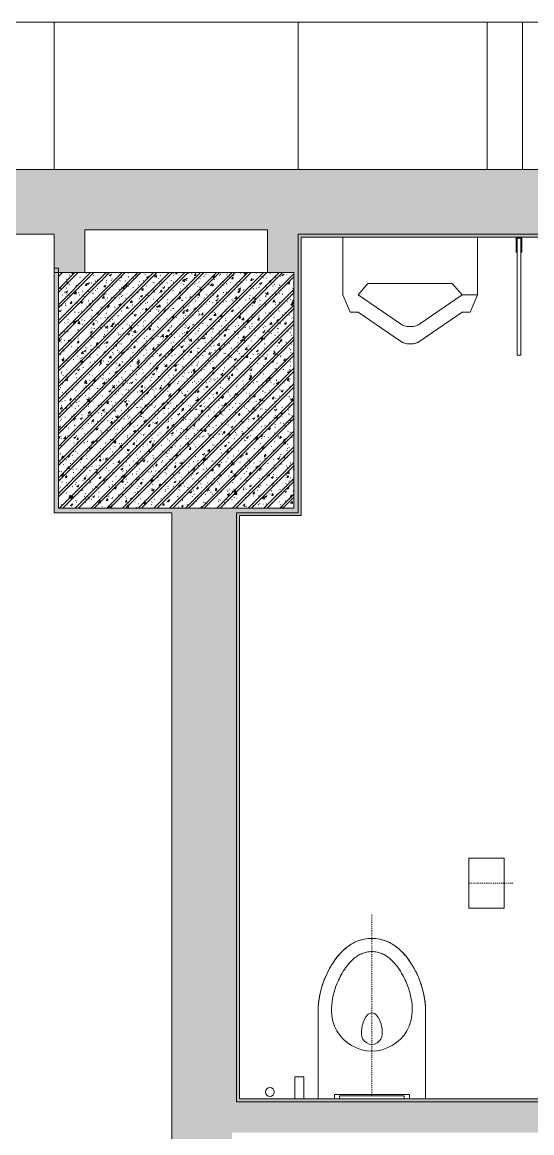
# Model space of a CAD drawing. Header units: millimetres. Extents: x -32790 to 17860, y 16874 to 75497.
# Drawn here: x -10713 to -8981, y 71727 to 75497 of the extents above; entities that cross this region are included whole.
import ezdxf

# ---------------------------------------------------------------- set-up
doc = ezdxf.new("R2010")
doc.units = ezdxf.units.MM
doc.linetypes.add('Dash', pattern=[6.35, 3.175, -3.175])
for name, color, linetype, lineweight in [('A-GLAZ-CWMG', 51, 'Continuous', 5), ('A-WALL', 113, 'Continuous', 5), ('A-WALL-PATT', 111, 'Continuous', 5), ('P-SANR-FIXT', 6, 'Continuous', 5), ('P-SANR-FIXT-HDLN', 131, 'Dash', 5), ('Q-SPCQ', 91, 'Continuous', 5), ('S-COLS', 52, 'Continuous', 5)]:
    doc.layers.add(name, color=color, linetype=linetype, lineweight=lineweight)

# ---------------------------------------------------------------- blocks, each defined once
blk = doc.blocks.new('TOILET PAPER DISPENSER - DS708PAS-8196662-4th Traffic Floor Plan - Pedestrian')
at = {"layer": 'P-SANR-FIXT', "color": 7}
for p, q in [((85, 0), (-85, 0)), ((-85, 0), (-85, -120)), ((-85, -120), (-85, 0)), ((-85, 0), (85, 0)), ((85, -120), (85, 0)), ((85, 0), (85, -120)), ((-85, -120), (85, -120)), ((85, -120), (-85, -120))]:
    blk.add_line(p, q, dxfattribs=at)
at = {"layer": 'P-SANR-FIXT-HDLN', "color": 7}
blk.add_line((0, 0), (0, -150), dxfattribs=at)
blk = doc.blocks.new('TWOG_Plumbing Accessory Bidet Spray-GEN-UN - THX20NBPIV-8528021-4th Traffic Floor Plan - Pedestrian')
at = {"layer": 'P-SANR-FIXT', "color": 7}
for p, q in [((-15, 75), (-15, 0)), ((15, 75), (-15, 75)), ((15, 0), (15, 75))]:
    blk.add_line(p, q, dxfattribs=at)
for start, end in [(0, 180), (180, 360)]:
    blk.add_arc((-100, 23.4), 15, start, end, dxfattribs=at)
blk = doc.blocks.new('TOTO-WC-WH - TOILET-8528018-4th Traffic Floor Plan - Pedestrian')
at = {"layer": 'P-SANR-FIXT', "color": 7}
for p, q in [((-182.5, -300), (-182.5, 0)), ((-182.5, 0), (-182.5, -300)), ((-127.5, 0), (-127.5, -15)), ((127.5, -15), (-127.5, -15)), ((127.5, -15), (127.5, 0)), ((182.5, 0), (182.5, -300)), ((182.5, 0), (182.5, -300))]:
    blk.add_line(p, q, dxfattribs=at)
for centre, radius in [((0, -300), 137.5), ((0, -220.2), 35)]:
    blk.add_arc(centre, radius, 360, 180, dxfattribs=at)
for points, knots in [([(-35, -220.2), (-36, -233.8), (-30.7, -267.6), (-12.3, -292), (0, -292)], [0, 0, 0, 0, 0.0856719, 0.1699366, 0.1699366, 0.1699366, 0.1699366]), ([(35, -220.2), (36, -233.8), (30.7, -267.6), (12.3, -292), (0, -292)], [0, 0, 0, 0, 0.0856719, 0.1699366, 0.1699366, 0.1699366, 0.1699366]), ([(0, -545), (-8.6, -544.9), (-25, -543.5), (-43.9, -538), (-58, -531.9), (-68.1, -526.5), (-77.7, -520.3), (-89.9, -511.2), (-104, -498.3), (-119, -481), (-132.3, -462.4), (-143.9, -443.1), (-153.7, -423.7), (-164.7, -398.1), (-174.6, -366.9), (-181.2, -331.6), (-182.5, -310.1), (-182.5, -300)], [-1, -1, -1, -1, -0.9375, -0.875, -0.84375, -0.8125, -0.78125, -0.75, -0.6875, -0.625, -0.5625, -0.5, -0.4375, -0.375, -0.25, -0.125, 0, 0, 0, 0]), ([(-182.5, -300), (-182.5, -338.1), (-163, -438.6), (-72.5, -545), (0, -545)], [0, 0, 0, 0, 0.3064, 0.6503698, 0.6503698, 0.6503698, 0.6503698]), ([(-137.5, -300), (-137.5, -311.9), (-135.8, -332), (-129, -361.7), (-121.4, -385), (-111, -409.1), (-97.6, -433.6), (-81.6, -456.1), (-65.1, -473.5), (-49.1, -485.8), (-34, -493.8), (-18.1, -498.8), (-6.3, -500), (0, -500)], [0, 0, 0, 0, 0.118249, 0.1773736, 0.2364981, 0.2956226, 0.3547471, 0.4138717, 0.4729962, 0.5173396, 0.561683, 0.6060264, 0.6503698, 0.6503698, 0.6503698, 0.6503698]), ([(182.5, -300), (182.5, -310.1), (181.2, -331.6), (174.6, -366.9), (164.7, -398.1), (153.7, -423.7), (143.9, -443.1), (132.3, -462.4), (119, -481), (104, -498.3), (89.9, -511.2), (77.7, -520.3), (68.1, -526.5), (58, -531.9), (43.9, -538), (25, -543.5), (8.6, -544.9), (0, -545)], [-1, -1, -1, -1, -0.875, -0.75, -0.625, -0.5625, -0.5, -0.4375, -0.375, -0.3125, -0.25, -0.21875, -0.1875, -0.15625, -0.125, -0.0625, 0, 0, 0, 0]), ([(137.5, -300), (137.5, -311.9), (135.8, -332), (129, -361.7), (121.4, -385), (111, -409.1), (97.6, -433.6), (81.6, -456.1), (65.1, -473.5), (49.1, -485.8), (34, -493.8), (18.1, -498.8), (6.3, -500), (0, -500)], [0, 0, 0, 0, 0.118249, 0.1773736, 0.2364981, 0.2956226, 0.3547471, 0.4138717, 0.4729962, 0.5173396, 0.561683, 0.6060264, 0.6503698, 0.6503698, 0.6503698, 0.6503698]), ([(182.5, -300), (182.5, -338.1), (163, -438.6), (72.5, -545), (0, -545)], [0, 0, 0, 0, 0.3064, 0.6503698, 0.6503698, 0.6503698, 0.6503698])]:
    blk.add_open_spline(points, degree=3, knots=knots, dxfattribs=at)
at = {"layer": 'P-SANR-FIXT-HDLN', "color": 7}
blk.add_line((0, -625), (0, -11), dxfattribs=at)
blk = doc.blocks.new('tieu nam1 - 900x400 Spacing 800-10973678-4th Traffic Floor Plan - Pedestrian')
at = {"layer": 'Q-SPCQ'}
for p, q in [((-265.825, -5), (-284.175, -5)), ((-284.175, -5), (-284.175, -55.8)), ((-269, -8.175), (-281, -8.175)), ((-281, -8.175), (-281, -405)), ((-269, -405), (-269, -8.175)), ((-265.825, -55.8), (-265.825, -5)), ((-284.175, -55.8), (-281, -55.8)), ((-269, -55.8), (-265.825, -55.8)), ((-281, -405), (-269, -405))]:
    blk.add_line(p, q, dxfattribs=at)
blk = doc.blocks.new('TOTO-FLUSH PANEL - MB005DG-V27-4th Traffic Floor Plan - Pedestrian')
at = {"layer": 'P-SANR-FIXT', "color": 7}
for p, q in [((-110, 11), (110, 11)), ((-110, 11), (-110, 0)), ((110, 0), (110, 11))]:
    blk.add_line(p, q, dxfattribs=at)
blk = doc.blocks.new('URINAL1 - UT500T 2-8453147-4th Traffic Floor Plan - Pedestrian')
at = {"layer": 'P-SANR-FIXT', "color": 7}
for p, q in [((-9623.5, 74571.7), (-9623.5, 74767)), ((-9623.5, 74767), (-9623.5, 74571.7)), ((-9166.3, 74767), (-9166.3, 74571.7)), ((-9166.3, 74571.7), (-9166.3, 74767)), ((-9538.1, 74610.6), (-9571.5, 74571.7)), ((-9251.7, 74610.6), (-9538.1, 74610.6)), ((-9218.4, 74571.7), (-9251.7, 74610.6)), ((-9599, 74513), (-9623.5, 74571.7)), ((-9623.5, 74571.7), (-9599, 74513)), ((-9571.5, 74571.7), (-9427.7, 74472.7)), ((-9362.1, 74472.7), (-9218.4, 74571.7)), ((-9218.4, 74571.7), (-9166.3, 74571.7)), ((-9166.3, 74571.7), (-9190.8, 74513)), ((-9166.3, 74571.7), (-9190.8, 74513)), ((-9571.5, 74513), (-9599, 74513)), ((-9599, 74513), (-9571.5, 74513)), ((-9430.9, 74416.2), (-9571.5, 74513)), ((-9571.5, 74513), (-9427.7, 74414)), ((-9218.4, 74513), (-9362.1, 74414)), ((-9218.4, 74513), (-9358.9, 74416.2)), ((-9190.8, 74513), (-9218.4, 74513)), ((-9190.8, 74513), (-9218.4, 74513)), ((-9391, 74463.8), (-9398.9, 74463.8)), ((-9391, 74405), (-9398.9, 74405))]:
    blk.add_line(p, q, dxfattribs=at)
for centre, radius, start, end in [((-9398.9, 74514.6), 50.8, 235.4551, 270), ((-9391, 74514.6), 50.8, 270, 304.5449), ((-9394.9, 74468.5), 63.5, 235.4551, 304.5449), ((-9398.9, 74455.8), 50.8, 235.4551, 270.0073), ((-9391, 74455.8), 50.8, 270, 304.5449)]:
    blk.add_arc(centre, radius, start, end, dxfattribs=at)
blk = doc.blocks.new('Rectangular Mullion - TWOG-PROFILE-Mullion-120X500-11670582-4th Traffic Floor Plan - Pedestrian')
at = {"layer": 'A-GLAZ-CWMG'}
for p, q in [((-60, -250), (-60, 250)), ((-60, 250), (60, 250)), ((60, 250), (60, -250)), ((60, -250), (-60, -250))]:
    blk.add_line(p, q, dxfattribs=at)

msp = doc.modelspace()

# ---------------------------------------------------------------- hatches: boundary and pattern name
at = {"layer": 'A-WALL-PATT'}
h = msp.add_hatch(color=256, dxfattribs=at)
h.paths.add_polyline_path([(-13649.9, 74777), (-12354.9, 74777), (-12354.9, 74997), (-14724.9, 74997), (-14724.9, 74777)])
h.paths.add_polyline_path([(-11374.9, 74777), (-10604.9, 74777), (-10604.9, 74997), (-11374.9, 74997), (-11374.9, 74792)])
h.paths.add_polyline_path([(-15704.9, 74777), (-15704.9, 74997), (-16474.9, 74997), (-16474.9, 74777)])
for points in [[(-10499.9, 74792), (-9879.9, 74792), (-9879.9, 74997), (-10604.9, 74997), (-10604.9, 74792)], [(-9789.9, 74647), (-9774.9, 74647), (-9774.9, 74997), (-9879.9, 74997), (-9879.9, 74647)], [(-10499.9, 74647), (-10499.9, 74792), (-10604.9, 74792), (-10604.9, 74647)], [(-8284.9, 74767), (-8274.9, 74767), (-8274.9, 74777), (-9774.9, 74777), (-9774.9, 74767), (-8552, 74767)], [(-9764.9, 73822), (-9764.9, 74767), (-9774.9, 74767), (-9774.9, 73822)], [(-10589.9, 73832), (-10589.9, 74662), (-10604.9, 74662), (-10604.9, 73832)], [(-9774.9, 73832), (-9774.9, 74647), (-9789.9, 74647), (-9789.9, 73832)], [(-9984.9, 73832), (-9789.9, 73832), (-9789.9, 73847), (-10589.9, 73847), (-10589.9, 73832), (-10204.9, 73832)], [(-9999.9, 71832), (-9984.9, 71832), (-9984.9, 73832), (-10204.9, 73832), (-10204.9, 71832)], [(-9974.9, 73822), (-9774.9, 73822), (-9774.9, 73832), (-9984.9, 73832), (-9984.9, 73822)], [(-9974.9, 71832), (-9974.9, 73822), (-9984.9, 73822), (-9984.9, 71832)], [(-10204.9, 71527), (-9999.9, 71527), (-9999.9, 71832), (-10204.9, 71832), (-10204.9, 71682.8)], [(-9999.9, 71727), (-6524.9, 71727), (-6524.9, 71832), (-9999.9, 71832)], [(-9974.9, 71832), (-6524.9, 71832), (-6524.9, 71842), (-9974.9, 71842)]]:
    msp.add_hatch(color=256, dxfattribs=at).paths.add_polyline_path(points)
h = msp.add_hatch(color=256, dxfattribs=at)
h.paths.add_polyline_path([(-5394.9, 74777), (-5114.9, 74777), (-5114.9, 74997), (-6699.1, 74997), (-6699.1, 74777), (-5661.5, 74777)])
h.paths.add_polyline_path([(-8552, 74777), (-7956.6, 74777), (-7956.6, 74997), (-9774.9, 74997), (-9774.9, 74777), (-9130.2, 74777)])
h.paths.add_polyline_path([(-3804.9, 74777), (-3804.9, 74997), (-3864.9, 74997), (-3864.9, 74777)])
at = {"layer": 'S-COLS'}
h = msp.add_hatch(dxfattribs=at)
h.set_pattern_fill('FP_1', color=256, style=0, pattern_type=2)
h.set_pattern_definition([(50, (0, 0), (63.763904, -5.57885), [6.668, -73.343]), (355, (0, 0), (-12.334876, 66.869514), [5.334, -58.674]), (100.451, (5.314, -0.465), (51.43036, 61.29098), [5.667, -62.332]), (46.184, (0, 17.78), (94.87722, -14.714836), [10.001, -110.014]), (96.636, (7.91, 16.55), (83.09115, 86.5993), [8.5, -93.497]), (351.184, (0, 17.78), (83.09204, 86.59928), [8.001, -88.011]), (21, (8.89, 13.335), (53.064487, -35.792726), [6.667, -73.342]), (326, (8.89, 13.335), (21.63066, 64.46546), [5.334, -58.674]), (71.451, (13.31, 10.35), (74.69646, 28.672367), [5.667, -62.332]), (37.5, (0, 0), (1.080413, 29.594271), [1.676, -56.286, 1.676, -57.887, -58.896]), (37.5, (0, 0), (1.080413, 29.594271), [-117.526, 1.676, -57.22]), (7.5, (0, 0), (23.386368, 35.063507), [1.676, -32.283, 1.676, -54.953, -22.447]), (7.5, (0, 0), (23.386368, 35.063507), [-90.589, 1.676, -20.771]), (327.5, (-19.825, 0), (47.456567, -2.005468), [1.676, -20.549, 1.676, -67.666, -92.011]), (327.5, (-19.825, 0), (47.456567, -2.005468), [-91.567, 1.676, -90.335]), (317.5, (-28.715, 0), (51.844948, 8.89904), [1.676, -27.216, 1.676, -44.374, -65.342]), (317.5, (-28.715, 0), (51.844948, 8.89904), [-74.943, 1.676, -63.665]), (45, (0, 0), (-26.715908, 26.715908), []), (45, (0, 10.89), (-26.715908, 26.715908), [])])
h.paths.add_polyline_path([(-10589.9, 73847), (-9789.9, 73847), (-9789.9, 74647), (-10589.9, 74647)])

# ---------------------------------------------------------------- linework, layer by layer
at = {"layer": 'A-WALL'}
for p, q in [((-23379.9, 75497.1), (-9774.9, 75497.1)), ((-10604.9, 75497.1), (-10604.9, 74997)), ((-9774.9, 75497.1), (-9774.9, 74997)), ((-9774.9, 75497.1), (6870.1, 75497.1))]:
    msp.add_line(p, q, dxfattribs=at)
at = {"layer": 'A-WALL', "lineweight": 15}
for p, q in [((-11374.9, 74997), (-7748.3, 74997)), ((-11374.9, 74777), (-10604.9, 74777)), ((-10604.9, 74777), (-10604.9, 73832)), ((-10499.9, 74647), (-10499.9, 74792)), ((-10499.9, 74792), (-9879.9, 74792)), ((-9879.9, 74792), (-9879.9, 74647)), ((-9774.9, 73832), (-9774.9, 74777)), ((-9774.9, 74777), (-8274.9, 74777)), ((-8274.9, 74777), (-9774.9, 74777)), ((-9774.9, 74777), (-9774.9, 73832)), ((-9764.9, 74767), (-9034.1, 74767)), ((-9764.9, 73822), (-9764.9, 74767)), ((-9015.8, 74767), (-8284.9, 74767)), ((-10589.9, 74662), (-10604.9, 74662)), ((-10589.9, 73847), (-10589.9, 74662)), ((-10604.9, 74647), (-10499.9, 74647)), ((-9879.9, 74647), (-9789.9, 74647)), ((-9789.9, 74647), (-9789.9, 73847)), ((-10604.9, 73832), (-10204.9, 73832)), ((-9789.9, 73847), (-10589.9, 73847)), ((-10204.9, 73832), (-10204.9, 71832)), ((-9984.9, 73832), (-9774.9, 73832)), ((-9774.9, 73832), (-9984.9, 73832)), ((-9984.9, 73832), (-9984.9, 71832)), ((-9984.9, 71832), (-9984.9, 73832)), ((-9974.9, 73822), (-9764.9, 73822)), ((-9974.9, 71842), (-9974.9, 73822)), ((-10204.9, 71832), (-10204.9, 71527)), ((-9984.9, 71832), (-6524.9, 71832)), ((-8150.9, 71842), (-9974.9, 71842))]:
    msp.add_line(p, q, dxfattribs=at)
at = {"layer": 'S-COLS', "lineweight": 15}
for p, q in [((-9789.9, 74647), (-10589.9, 74647)), ((-10589.9, 74647), (-10589.9, 73847)), ((-9789.9, 73847), (-9789.9, 74647)), ((-10589.9, 73847), (-9789.9, 73847))]:
    msp.add_line(p, q, dxfattribs=at)

# ---------------------------------------------------------------- block references
at = {"layer": 'A-GLAZ-CWMG', "extrusion": (0, 0, -1)}
msp.add_blockref('Rectangular Mullion - TWOG-PROFILE-Mullion-120X500-11670582-4th Traffic Floor Plan - Pedestrian', (9073.3, 75247), dxfattribs=at)
at = {"layer": 'P-SANR-FIXT', "color": 7}
for name, p in [('URINAL1 - UT500T 2-8453147-4th Traffic Floor Plan - Pedestrian', (0, 0)), ('TWOG_Plumbing Accessory Bidet Spray-GEN-UN - THX20NBPIV-8528021-4th Traffic Floor Plan - Pedestrian', (-9771.4, 71842)), ('TOTO-FLUSH PANEL - MB005DG-V27-4th Traffic Floor Plan - Pedestrian', (-9524.9, 71842))]:
    msp.add_blockref(name, p, dxfattribs=at)
for name, p, rotation in [('TOILET PAPER DISPENSER - DS708PAS-8196662-4th Traffic Floor Plan - Pedestrian', (-9194.9, 72574), 90.00000000000058), ('TOTO-WC-WH - TOILET-8528018-4th Traffic Floor Plan - Pedestrian', (-9524.9, 71842), 179.9999832695217)]:
    msp.add_blockref(name, p, dxfattribs=dict(at, rotation=rotation))
at = {"layer": 'Q-SPCQ'}
msp.add_blockref('tieu nam1 - 900x400 Spacing 800-10973678-4th Traffic Floor Plan - Pedestrian', (-8749.9, 74772), dxfattribs=at)

doc.saveas('drawing.dxf')
